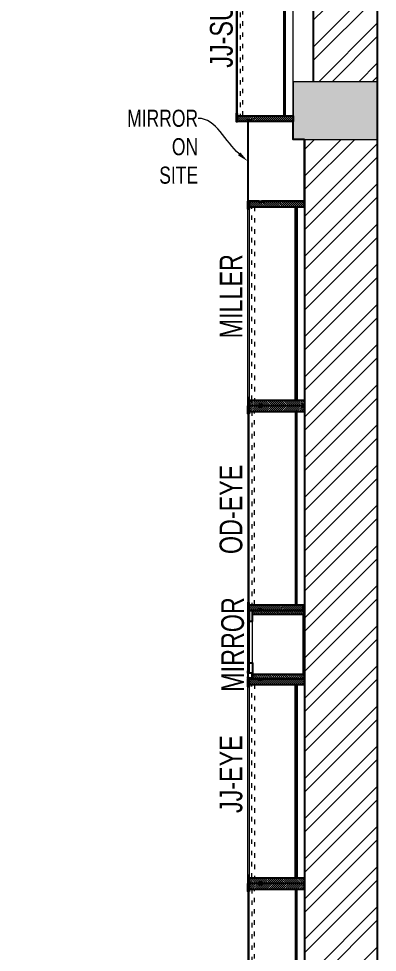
# Model space of a CAD drawing. Header units: feet. Extents: x 9611925 to 9618471, y -6313016 to -6297132.
# Drawn here: x 9616895 to 9618471, y -6307433 to -6303328 of the extents above; entities that cross this region are included whole.
import ezdxf
from ezdxf import colors
from ezdxf.entities.mleader import LeaderData, LeaderLine
from ezdxf.math import Vec2, Vec3

# ---------------------------------------------------------------- set-up
doc = ezdxf.new("R2010")
doc.units = ezdxf.units.FT
doc.header["$LTSCALE"] = 33
doc.header["$MEASUREMENT"] = 0
doc.linetypes.add('ACAD_ISO03W100', pattern=[30, 12, -18])
for name, color, linetype, lineweight in [('A-COL', 243, 'Continuous', 9), ('column hatch', 5, 'Continuous', 0), ('LENS-DIM', 252, 'Continuous', 5), ('LENS-PARTITION', 21, 'Continuous', 25), ('LENS-TEXT', 31, 'Continuous', 5), ('LENS_TEXT', 31, 'Continuous', 5), ('LK-FF&E WALL', 1, 'Continuous', 9), ('LN-ELEVATION-1', 81, 'Continuous', 25), ('LN-ELEVATION-2', 103, 'Continuous', 20), ('LN-ELEVATION-3', 125, 'Continuous', 18), ('LN-ELEVATION-4', 145, 'Continuous', 13), ('LN-HATCH', 251, 'Continuous', 0), ('PLANO-TXT', 252, 'Continuous', 5)]:
    doc.layers.add(name, color=color, linetype=linetype, lineweight=lineweight)
doc.layers.add('A-WALL', color=1, linetype='Continuous')
doc.styles.add('LK TXT', font='GILC____.TTF', dxfattribs={"height": 100})
doc.styles.get("Standard").update_dxf_attribs({"font": 'GILC____.TTF'})
pattern_1 = [(45, (4208834.246730669, 1706614.740126447), (-4.490128060534575, 4.490128060534575), [])]
pattern_2 = [(45, (4209134.246730668, 1706614.740126447), (-4.490128060534575, 4.490128060534575), [])]

# ---------------------------------------------------------------- blocks, each defined once
blk = doc.blocks.new('JJ SH 900')
at = {"layer": 'LN-HATCH', "ltscale": 0.5}
h = blk.add_hatch(dxfattribs=at)
h.set_pattern_fill('ANSI31', color=256, scale=50)
h.set_pattern_definition([(45, (0, 0), (-4.419417382415921, 4.419417382415921), [])])
h.paths.add_polyline_path([(-911.7948143622632, 1.45519e-11), (-911.7948143622632, -189.9999999999854), (-905.7948143622637, -189.9999999999854), (-905.7948143622637, -199.9999999999854), (-911.7948143622632, -199.9999999999854), (-911.7948143622632, -243.9999999999855), (-886.7948143622632, -243.9999999999855), (-886.7948143622632, 1.45519e-11)])
h = blk.add_hatch(dxfattribs=at)
h.set_pattern_fill('ANSI31', color=256, scale=2)
h.set_pattern_definition(pattern_1)
h.paths.add_polyline_path([(-11.79481436226342, 1.45519e-11), (-11.79481436226342, -189.9999999999854), (-17.79481436226342, -189.9999999999854), (-17.79481436226342, -199.9999999999854), (-11.79481436226342, -199.9999999999854), (-11.79481436226342, -243.9999999999855), (-36.79481436226343, -243.9999999999855), (-36.79481436226343, 1.45519e-11)])
h = blk.add_hatch(dxfattribs=at)
h.set_pattern_fill('ANSI31', color=256, scale=2)
h.set_pattern_definition(pattern_2)
h.paths.add_polyline_path([(-36.79481436224887, -40), (-886.7948143622632, -39.99999999998546), (-886.7948143622632, -33.99999999998545), (-36.79481436224887, -34)])
h = blk.add_hatch(dxfattribs=at)
h.set_pattern_fill('ANSI31', color=256, scale=2)
h.set_pattern_definition(pattern_2)
h.paths.add_polyline_path([(-876.7948143622632, -243.9999999999855), (-876.7948143622632, -249.9999999999854), (-911.7948143622632, -249.9999999999854), (-911.7948143622632, -243.9999999999855)])
h = blk.add_hatch(dxfattribs=at)
h.set_pattern_fill('ANSI31', color=256, scale=2)
h.set_pattern_definition(pattern_1)
h.paths.add_polyline_path([(-46.79481436226342, -243.9999999999855), (-46.79481436226342, -249.9999999999854), (-11.79481436226342, -249.9999999999854), (-11.79481436226342, -243.9999999999855)])
at = {"layer": 'LN-ELEVATION-1', "ltscale": 0.5}
for points in [[(-911.7948143622632, 1.45519e-11), (-911.7948143622632, -189.9999999999854), (-905.7948143622637, -189.9999999999854), (-905.7948143622637, -199.9999999999854), (-911.7948143622632, -199.9999999999854), (-911.7948143622632, -243.9999999999855), (-886.7948143622632, -243.9999999999855), (-886.7948143622632, 1.45519e-11)], [(-11.79481436226342, 1.45519e-11), (-11.79481436226342, -189.9999999999854), (-17.79481436226342, -189.9999999999854), (-17.79481436226342, -199.9999999999854), (-11.79481436226342, -199.9999999999854), (-11.79481436226342, -243.9999999999855), (-36.79481436226343, -243.9999999999855), (-36.79481436226343, 1.45519e-11)], [(-36.79481436226343, -39.99999999998546), (-886.7948143622632, -39.99999999998546), (-886.7948143622632, -33.99999999998545), (-36.79481436226343, -33.99999999998545)], [(-876.7948143622632, -243.9999999999855), (-876.7948143622632, -249.9999999999854), (-911.7948143622632, -249.9999999999854), (-911.7948143622632, -243.9999999999855)], [(-46.79481436226342, -243.9999999999855), (-46.79481436226342, -249.9999999999854), (-11.79481436226342, -249.9999999999854), (-11.79481436226342, -243.9999999999855)]]:
    blk.add_lwpolyline(points, close=True, dxfattribs=at)
at = {"layer": 'LN-ELEVATION-3', "ltscale": 0.5}
for p, q in [((-886.7948143622632, 1.45519e-11), (-36.79481436226343, 1.45519e-11)), ((-876.7948143622632, -243.9999999999855), (-46.79481436226342, -243.9999999999855)), ((-46.79481436226342, -249.9999999999854), (-876.7948143622632, -249.9999999999854))]:
    blk.add_line(p, q, dxfattribs=at)
at = {"layer": 'LN-ELEVATION-4', "linetype": 'ACAD_ISO03W100', "ltscale": 0.05}
blk.add_lwpolyline([(-886.7948143622632, -219.9999999999854), (-36.79481436226343, -219.9999999999854), (-36.79481436226343, -231.9999999999855), (-886.7948143622632, -231.9999999999855)], close=True, dxfattribs=at)
blk = doc.blocks.new('A$C79d33211')
at = {"layer": 'column hatch'}
h = blk.add_hatch(color=8, dxfattribs=at)
h.dxf.hatch_style = 1
h.paths.add_polyline_path([(3121.175347477198, -5306.958965048194), (2723.393348708749, -5306.958965048194), (2723.393348708749, -5820.710830215364), (3121.175347477198, -5820.710830215364)])
h.paths.add_polyline_path([(25.40108896791935, -5160.592115476728), (-276.2509049028158, -5160.592115476728), (-276.2509049028158, -5514.921799395233), (25.40108895301819, -5514.921799395233)])
h.paths.add_polyline_path([(-2905.87731321156, -5903.809732742608), (-3305.990715119057, -5908.47807560116), (-3301.326175287366, -6416.789603043348), (-2899.946735709906, -6412.106488622725)])
h.paths.add_polyline_path([(-3034.129782110453, 2650.034642547369), (-3384.513172637671, 2648.393933154643), (-3382.185202935711, 2394.706779114902), (-3034.129782110453, 2396.336587533355)])
h.paths.add_polyline_path([(0, 354.3296839185059), (-250.8498159497976, 354.3296839185059), (-250.8498159497976, 0), (0, 0)])
h.paths.add_polyline_path([(0, 2655.199726831168), (-250.8498159497976, 2655.199726831168), (-250.8498159497976, 2386.416801113635), (0, 2386.416801113635)])
h.paths.add_polyline_path([(-250.8498159497976, 2655.199726831168), (-276.2509049028158, 2655.199726831168), (-276.2509049028158, 2386.416801113635), (-250.8498159497976, 2386.416801113635)])
h.paths.add_polyline_path([(25.40108896791935, 2655.199726831168), (0, 2655.199726831168), (0, 2386.416801113635), (25.40108895301819, 2386.416801113635)])
h.paths.add_polyline_path([(3121.175347477198, 2649.750983919949), (2750.889859974384, 2649.750983916223), (2750.889859974384, 2395.740094266832), (3121.175347477198, 2395.740094266832)])
h.paths.add_polyline_path([(3121.175347477198, 5906.539114344865), (2738.788781180978, 5906.539114341139), (2738.788781180978, 5653.618621304631), (3121.175347477198, 5653.618621304631)])
h.paths.add_polyline_path([(3121.175347477198, 7046.011557545513), (2757.289428174496, 7046.011557541787), (2757.289428174496, 6825.007229872048), (3121.175347477198, 6825.007229872048)])
h.paths.add_polyline_path([(0, 5906.539114341139), (-250.8498159497976, 5906.539114341139), (-250.8498159497976, 5652.528224691748), (0, 5652.528224691748)])
h.paths.add_polyline_path([(-250.8498159497976, 5906.539114341139), (-310.8072192817926, 5906.539114341139), (-310.8072192817926, 5652.528224691748), (-250.8498159497976, 5652.528224691748)])
h.paths.add_polyline_path([(14.45847381651401, 5906.539114341139), (0, 5906.539114341139), (0, 5652.528224691748), (14.45847381651401, 5652.528224691748)])
h.paths.add_polyline_path([(-3049.318681374192, 5893.71572827734), (-3049.379889383912, 5906.787068001926), (-3414.398254777305, 5905.077828723937), (-3412.07739465218, 5652.165430497378), (-3049.318681374192, 5653.864088719711)])
at = {"layer": 'LN-HATCH'}
h = blk.add_hatch(dxfattribs=at)
h.set_pattern_fill('ANSI32', color=256, scale=333, angle=180)
h.set_pattern_definition([(225, (-7066126.971059603, 5281049.977552323), (88.29995930067012, -88.29995930067015), []), (225, (-7066185.837699038, 5281049.977552323), (88.29995930067012, -88.29995930067015), [])])
h.paths.add_polyline_path([(3121.175347477198, 2395.740094266832), (2801.692037910223, 2395.740094266832), (2801.692037910223, -5306.958965048194), (3121.175347477198, -5306.958965048194)])
h.paths.add_polyline_path([(-3083.743459641933, 2396.104265942238), (-3382.185202935711, 2394.706779114902), (-3305.990715119057, -5908.47807560116), (-2986.892774686218, -5904.754984636792)])
h.paths.add_polyline_path([(-3098.997194856405, 5653.63146352768), (-3412.07739465218, 5652.165430497378), (-3384.513172637671, 2648.393933154643), (-3084.931403085589, 2649.796758278273)])
h.paths.add_polyline_path([(-3104.482292816043, 6825.007229872048), (1978.517707183957, 6825.007229872048), (1978.517707183957, 7046.011557549238), (1191.493552044034, 7046.011557549238), (955.2701363116502, 7046.011557549238), (-3424.868076011538, 7046.011557549238), (-3414.398254777305, 5905.077828723937), (-3100.181510359049, 5906.549183735624)])
h.paths.add_polyline_path([(3121.175347477198, 9123.03902137652), (3086.228117734194, 9123.03902137652), (2862.859687119723, 9123.03902137652), (955.2701363116502, 9123.03902137652), (955.2701363116502, 8895.701784472913), (955.2701363116502, 7046.011557549238), (1191.493552044034, 7046.011557549238), (1191.493552044034, 8895.701784472913), (2862.859687119723, 8895.701784472913), (2862.859687119723, 7046.011557542719), (3121.175347477198, 7046.011557545513)])
h.paths.add_polyline_path([(3121.175347477198, 5653.618621304631), (2839.793671354652, 5653.618621304631), (2839.793671354652, 2649.750983917155), (3121.175347477198, 2649.750983919949)])
h.paths.add_polyline_path([(3121.175347477198, 6825.007229872048), (2862.859687119723, 6825.007229872048), (2862.859687119723, 5906.539114342071), (3121.175347477198, 5906.539114344865)])
at = {"layer": 'A-COL'}
for p, q in [((3121.175347477198, 2649.750983919949), (2750.889859974384, 2649.750983916223)), ((2750.889859974384, 2649.750983916223), (2750.889859974384, 2395.740094266832)), ((2750.889859974384, 2395.740094266832), (3121.175347477198, 2395.740094266832))]:
    blk.add_line(p, q, dxfattribs=at)
at = {"layer": 'A-WALL'}
for p, q in [((3121.175347477198, 9123.03902137652), (3121.175347477198, -5820.710830215364)), ((2839.793671354652, 5653.618621304631), (2839.793671354652, 2649.750983916223)), ((2801.692037910223, 2395.740094266832), (2801.692037910223, -5306.958965048194))]:
    blk.add_line(p, q, dxfattribs=at)
blk = doc.blocks.new('MIRROR')
at = {"layer": 'LN-HATCH', "ltscale": 0.5}
h = blk.add_hatch(dxfattribs=at)
h.set_pattern_fill('ANSI31', color=256, scale=2)
h.set_pattern_definition([(45, (4060433.741624544, 1708720.786904081), (-4.490128060534575, 4.490128060534575), [])])
h.paths.add_polyline_path([(212.944788963403, 101.3407590774622), (230.944788963403, 101.3407590774622), (230.944788963403, -127.6592409225377), (212.944788963403, -127.6592409225377)])
h.paths.add_polyline_path([(230.944788963403, 95.34075907746227), (494.9447889634027, 95.34075907746227), (494.9447889634027, 101.3407590774622), (230.944788963403, 101.3407590774622)])
h.paths.add_polyline_path([(512.9447889634027, 101.3407590774622), (494.9447889634027, 101.3407590774622), (494.9447889634027, -127.6592409225377), (512.9447889634027, -127.6592409225377)])
at = {"layer": 'Defpoints'}
blk.add_lwpolyline([(512.9447889634027, 101.3407590774622), (212.944788963403, 101.3407590774622), (212.944788963403, -148.6592409225377), (512.9447889634027, -148.6592409225377)], close=True, dxfattribs=at)
at = {"layer": 'LN-ELEVATION-1'}
for points in [[(212.944788963403, 101.3407590774622), (230.944788963403, 101.3407590774622), (230.944788963403, -127.6592409225377), (212.944788963403, -127.6592409225377)], [(230.944788963403, 95.34075907746227), (494.9447889634027, 95.34075907746227), (494.9447889634027, 101.3407590774622), (230.944788963403, 101.3407590774622)], [(512.9447889634027, 101.3407590774622), (494.9447889634027, 101.3407590774622), (494.9447889634027, -127.6592409225377), (512.9447889634027, -127.6592409225377)], [(259.944788963403, -141.6592409225377), (259.944788963403, -127.6592409225377), (214.944788963403, -127.6592409225377), (214.944788963403, -148.6592409225377), (223.944788963403, -148.6592409225377), (223.944788963403, -147.1592409225377), (216.444788963403, -147.1592409225377), (216.444788963403, -141.6592409225377)], [(442.944788963403, -141.6592409225377), (442.944788963403, -127.6592409225377), (487.9447889634028, -127.6592409225377), (487.9447889634028, -148.6592409225377), (478.9447889634026, -148.6592409225377), (478.9447889634026, -147.1592409225377), (486.4447889634027, -147.1592409225377), (486.4447889634027, -141.6592409225377)], [(504.944788963403, -148.6592409225377), (504.944788963403, -147.1592409225377), (509.444788963403, -147.1592409225377), (509.444788963403, -129.1592409225377), (487.9447889634028, -129.1592409225377), (487.9447889634028, -127.6592409225377), (510.9447889634028, -127.6592409225377), (510.9447889634028, -148.6592409225377)]]:
    blk.add_lwpolyline(points, close=True, dxfattribs=at)
at = {"layer": 'LN-ELEVATION-2', "color": 4, "lineweight": 0}
blk.add_lwpolyline([(216.444788963403, -141.6592409225377), (486.4447889634027, -141.6592409225377), (486.4447889634027, -147.1592409225377), (216.444788963403, -147.1592409225377)], close=True, dxfattribs=at)
at = {"layer": 'LN-ELEVATION-2'}
blk.add_lwpolyline([(259.944788963403, -141.6592409225377), (442.944788963403, -141.6592409225377), (442.944788963403, -127.6592409225377), (259.944788963403, -127.6592409225377)], close=True, dxfattribs=at)
at = {"layer": 'LN-ELEVATION-4', "ltscale": 0.5}
blk.add_line((478.9447889634026, -148.6592409225377), (223.944788963403, -148.6592409225377), dxfattribs=at)

msp = doc.modelspace()

# ---------------------------------------------------------------- linework, layer by layer
at = {"layer": 'LENS-PARTITION'}
msp.add_lwpolyline([(9618151.875789251, -6303859.588330103), (9618101.073611315, -6303859.588330103), (9618101.073611315, -6303780.321194498), (9617911.073611315, -6303780.321194498), (9617901.875789247, -6303780.321194498), (9617901.875789251, -6304130.321318283), (9617907.875789251, -6304130.321318283), (9617951.875789251, -6304130.321318283), (9618151.875789251, -6304130.321318283)], close=True, dxfattribs=at)

# ---------------------------------------------------------------- block references
at = {"layer": 'LENS-DIM', "color": 2}
msp.add_blockref('A$C79d33211', (9615350.18375134, -6306255.32842437), dxfattribs=at)
at = {"layer": 'LK-FF&E WALL', "xscale": -1, "rotation": 270}
for p in [(9618101.073611315, -6302868.526380136), (9618151.875789251, -6305018.52650392), (9618151.875789251, -6307118.52650392)]:
    msp.add_blockref('JJ SH 900', p, dxfattribs=at)
at = {"layer": 'LK-FF&E WALL', "rotation": 270}
for name, p in [('JJ SH 900', (9618151.875789251, -6305042.116132645)), ('MIRROR', (9618050.535030173, -6305717.376529319)), ('JJ SH 900', (9618151.875789251, -6307142.116132645))]:
    msp.add_blockref(name, p, dxfattribs=at)

# ---------------------------------------------------------------- texts
at = {"layer": 'LENS_TEXT', "linetype": 'Continuous', "ltscale": 3, "insert": (9617835.96944037, -6306079.82142007), "char_height": 100, "width": 324.4738372093023, "attachment_point": 5, "rotation": 90.00000000000003, "style": 'LK TXT'}
msp.add_mtext('{\\C7;MIRROR}', dxfattribs=at)
at = {"layer": 'PLANO-TXT', "linetype": 'Continuous', "ltscale": 3, "char_height": 100, "width": 149.546511627907, "attachment_point": 5, "rotation": 90.00000000000007, "style": 'LK TXT'}
for s, insert in [('JJ-SUN', (9617786.557247853, -6303367.368537704)), ('MILLER', (9617828.727060465, -6304548.844666619)), ('OD-EYE', (9617828.727060465, -6305485.867580528)), ('JJ-EYE', (9617828.727060465, -6306649.807844754))]:
    msp.add_mtext(s, dxfattribs=dict(at, insert=insert))

# ---------------------------------------------------------------- leaders
at = {"layer": 'LENS-TEXT', "color": 0, "linetype": 'Continuous', "ltscale": 3}
ml = msp.add_multileader_mtext('Standard', dxfattribs=at)
ml.set_content('\\pxqr,t3;{\\C0;MIRROR ON SITE}', color=1)
ml.set_leader_properties(color=256, linetype='ByLayer', lineweight=-1)
ml.build(insert=Vec2(0, 0))
ml.multileader.update_dxf_attribs({"leader_type": 2, "dogleg_length": 0.36, "arrow_head_size": 50})
ctx = ml.context
ctx.base_point, ctx.char_height, ctx.arrow_head_size, ctx.landing_gap_size, ctx.plane_origin, ctx.plane_x_axis, ctx.plane_y_axis = Vec3(9617433.756570518, -6303766.881715141, 47488.08105864739), 75, 50, 0.09, Vec3(9611255.840003323, -6305603.942133952, 47488.08105864739), Vec3(0.9999993982722358, 0.0010970210418018), Vec3(-0.0010970210418018, 0.9999993982722358)
ctx.text_align_type = 2
notes = []
notes.append((ctx, [(1, (1, 1, 0), (9617684.09656523, -6303766.607086735, 47488.08105864739), (-0.9999993982722358, -0.0010970210418018), 0.3600000000000003, [(1, [(9617901.875789251, -6303955.32125639, 47488.08105864739)], 0, [])])]))
ctx.mtext.insert, ctx.mtext.text_direction, ctx.mtext.rotation, ctx.mtext.width, ctx.mtext.alignment, ctx.mtext.flow_direction = Vec3(9617683.604889063, -6303728.617050929, 47488.08105864739), Vec3(0.9999993982722358, 0.0010970210418018), 0.0010970212618378, 289.5442082885826, 3, 5
for ctx, leaders in notes:
    for number, flags, end, landing, length, lines in leaders:
        leader = LeaderData()
        leader.index, (leader.has_last_leader_line, leader.has_dogleg_vector, leader.attachment_direction) = number, flags
        leader.last_leader_point, leader.dogleg_vector, leader.dogleg_length = Vec3(end), Vec3(landing), length
        for number, points, colour, breaks in lines:
            line = LeaderLine()
            line.index, line.vertices, line.color, line.breaks = number, Vec3.list(points), colors.encode_raw_color(colour), breaks
            leader.lines.append(line)
        ctx.leaders.append(leader)

doc.saveas('drawing.dxf')
